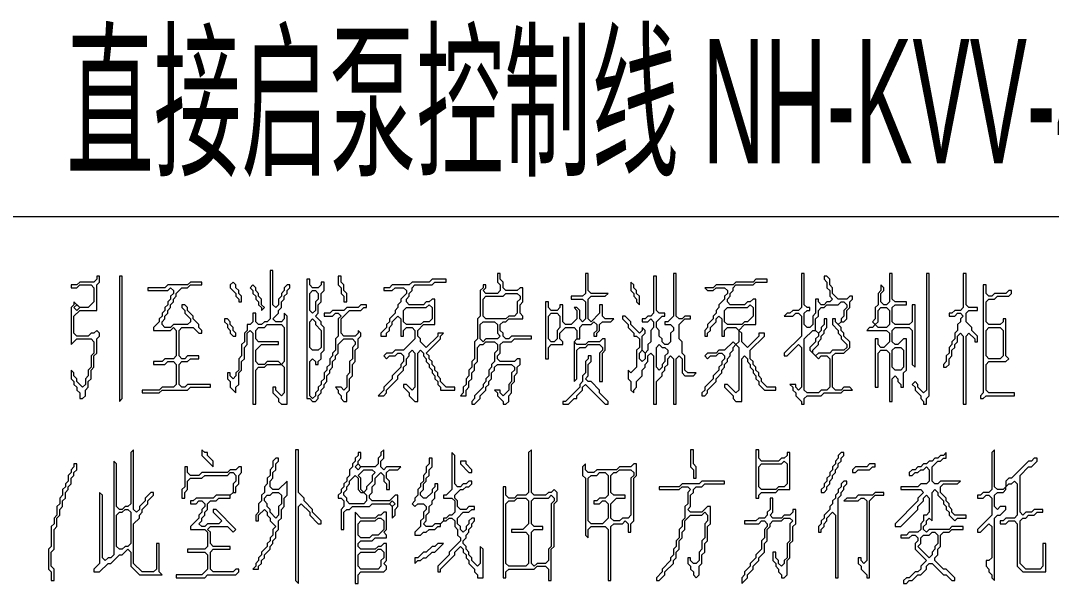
# Model space of a CAD drawing. Header units: millimetres. Extents: x 24 to 865, y 18 to 612.
# Drawn here: x 350.86 to 382.63, y 297.15 to 314.49 of the extents above; entities that cross this region are included whole.
import ezdxf

# ---------------------------------------------------------------- set-up
doc = ezdxf.new("R2010")
doc.units = ezdxf.units.MM
for name, color, linetype, lineweight in [('OCR_TEXT', 6, 'CONTINUOUS', 0), ('TRACE_STRAIGHT', 5, 'CONTINUOUS', 0), ('TRACE_TEXT_SYMBOL', 6, 'CONTINUOUS', 0)]:
    doc.layers.add(name, color=color, linetype=linetype, lineweight=lineweight)
doc.styles.add('wqy-unicode', font='wqy-unicode')

msp = doc.modelspace()

# ---------------------------------------------------------------- linework, layer by layer
at = {"layer": 'TRACE_STRAIGHT', "color": 5}
msp.add_line((345.116, 308.451), (398.607, 308.451), dxfattribs=at)
at = {"layer": 'TRACE_TEXT_SYMBOL', "color": 6}
for points in [[(353.203, 306.612), (353.203, 306.524), (353.116, 306.436), (352.678, 306.436), (352.59, 306.349), (352.415, 306.349), (352.415, 306.261), (352.59, 306.261), (352.678, 306.349), (353.028, 306.349), (353.116, 306.261), (353.116, 305.823), (352.941, 305.648), (352.678, 305.648), (352.503, 305.823), (352.503, 305.736), (352.415, 305.648), (352.415, 304.51), (352.59, 304.685), (353.028, 304.685), (353.116, 304.597), (353.116, 304.247), (353.028, 304.159), (353.028, 303.809), (352.941, 303.722), (352.941, 303.546), (352.853, 303.459), (352.853, 303.284), (352.765, 303.196), (352.59, 303.371), (352.59, 303.459), (352.503, 303.546), (352.503, 303.634), (352.415, 303.722), (352.415, 303.459), (352.503, 303.371), (352.503, 303.284), (352.59, 303.196), (352.59, 303.109), (352.678, 303.021), (352.678, 302.846), (352.765, 302.846), (352.853, 302.933), (352.853, 303.109), (352.941, 303.196), (352.941, 303.371), (353.028, 303.459), (353.028, 303.722), (353.116, 303.809), (353.116, 304.159), (353.203, 304.247), (353.203, 304.685), (353.291, 304.773), (353.291, 304.86), (353.203, 304.948), (353.116, 304.86), (353.028, 304.86), (352.941, 304.773), (352.59, 304.773), (352.503, 304.86), (352.503, 305.386), (352.678, 305.561), (353.203, 305.561), (353.203, 306.349)], [(353.203, 306.349), (353.291, 306.436), (353.291, 306.612), (353.203, 306.612)], [(358.546, 306.787), (358.546, 305.298), (358.458, 305.21), (358.37, 305.21), (358.283, 305.123), (358.195, 305.123), (358.108, 305.21), (358.108, 305.473), (358.02, 305.473), (358.02, 305.21), (357.933, 305.123), (357.845, 305.123), (357.845, 304.948), (357.757, 304.86), (357.757, 304.597), (357.67, 304.51), (357.67, 304.159), (357.582, 304.072), (357.582, 303.722), (357.495, 303.634), (357.495, 303.546), (357.407, 303.459), (357.319, 303.546), (357.319, 303.634), (357.232, 303.634), (357.232, 303.459), (357.319, 303.371), (357.319, 303.196), (357.495, 303.021), (357.495, 303.196), (357.582, 303.284), (357.582, 303.634), (357.67, 303.722), (357.67, 303.984), (357.757, 304.072), (357.757, 304.422), (357.845, 304.51), (357.845, 304.86), (357.933, 304.948), (358.02, 304.86), (358.02, 302.671), (358.108, 302.671), (358.108, 303.722), (358.195, 303.809), (358.37, 303.809), (358.458, 303.897), (358.896, 303.897), (358.983, 303.809), (358.983, 303.021), (358.896, 302.933), (358.721, 303.109), (358.721, 303.196), (358.633, 303.196), (358.633, 303.021), (358.808, 302.846), (358.808, 302.758), (358.896, 302.671), (359.071, 302.671), (359.071, 305.386), (358.983, 305.473), (358.983, 305.298), (358.896, 305.21), (358.721, 305.21), (358.633, 305.298)], [(358.633, 305.298), (358.808, 305.473), (358.808, 305.561), (358.896, 305.648), (358.896, 305.823), (358.983, 305.911), (358.983, 305.999), (359.071, 306.086), (359.071, 306.174), (359.159, 306.261), (359.159, 306.349), (359.071, 306.349), (358.983, 306.261), (358.983, 306.174), (358.896, 306.086), (358.896, 305.999), (358.808, 305.911), (358.808, 305.736), (358.721, 305.648), (358.633, 305.736), (358.633, 306.787), (358.546, 306.787)], [(365.552, 306.699), (365.552, 306.436), (365.639, 306.349), (365.639, 306.174), (365.552, 306.086), (365.202, 306.086), (365.114, 306.174), (365.202, 306.261), (365.202, 306.349), (365.114, 306.349), (365.114, 306.261), (365.026, 306.174), (365.026, 305.386), (364.939, 305.298), (364.939, 304.685), (364.851, 304.597), (364.851, 304.072), (364.764, 303.984), (364.764, 303.809), (364.676, 303.722), (364.676, 303.546), (364.588, 303.459), (364.588, 303.284), (364.501, 303.196), (364.501, 303.021), (364.413, 302.933), (364.588, 302.933), (364.588, 303.109), (364.676, 303.196), (364.676, 303.371), (364.764, 303.459), (364.764, 303.634), (364.851, 303.722), (364.851, 303.897), (364.939, 303.984), (364.939, 304.422), (365.026, 304.51), (365.114, 304.51), (365.202, 304.597), (365.464, 304.597), (365.552, 304.51), (365.552, 304.335), (365.464, 304.247), (365.464, 303.984), (365.377, 303.897), (365.377, 303.809), (365.289, 303.722), (365.289, 303.546), (365.202, 303.459), (365.202, 303.371), (365.114, 303.284), (365.114, 303.196), (364.851, 302.933), (364.851, 302.846), (364.764, 302.758), (364.764, 302.671), (364.851, 302.671), (365.026, 302.846), (365.026, 302.933), (365.202, 303.109), (365.202, 303.196), (365.289, 303.284), (365.289, 303.371), (365.377, 303.459)], [(365.727, 306.436), (365.639, 306.524), (365.639, 306.699), (365.552, 306.699)], [(368.267, 306.699), (368.267, 306.086), (368.179, 305.999), (367.829, 305.999), (367.829, 305.911), (368.179, 305.911), (368.267, 305.823), (368.267, 305.298), (368.179, 305.21), (368.092, 305.298), (368.092, 305.561), (368.004, 305.648), (367.916, 305.648), (368.004, 305.561), (368.004, 305.298), (367.829, 305.123), (367.654, 305.123), (367.566, 305.21), (367.566, 305.736), (367.479, 305.736), (367.479, 305.648), (367.391, 305.561), (367.216, 305.561), (367.128, 305.648), (367.128, 305.823), (367.041, 305.823), (367.041, 304.072), (367.128, 304.072), (367.128, 304.422), (367.216, 304.51), (367.566, 304.51), (367.566, 304.597), (367.479, 304.685), (367.479, 304.86), (367.654, 305.035), (367.916, 305.035), (368.004, 304.948), (368.004, 304.685), (367.916, 304.597), (367.916, 303.371), (368.004, 303.459), (368.004, 304.335), (368.092, 304.422), (368.267, 304.422), (368.354, 304.51), (368.705, 304.51), (368.792, 304.422), (368.792, 304.335), (368.705, 304.247), (368.705, 303.371), (368.792, 303.371), (368.792, 304.247), (368.88, 304.335), (368.88, 304.685), (368.792, 304.685), (368.705, 304.597), (368.354, 304.597), (368.267, 304.51), (368.004, 304.51), (367.916, 304.597), (368.004, 304.685), (368.092, 304.685), (368.092, 305.035), (368.179, 305.123)], [(368.179, 305.123), (368.442, 305.123), (368.53, 305.21), (368.617, 305.123), (368.617, 304.948), (368.53, 304.86), (368.53, 304.773), (368.617, 304.773), (368.617, 304.86), (368.705, 304.948), (368.705, 305.123), (368.792, 305.21), (369.055, 305.21), (369.143, 305.298), (368.88, 305.298), (368.792, 305.386), (368.792, 305.736), (368.705, 305.736), (368.705, 305.473), (368.442, 305.21), (368.354, 305.298), (368.354, 305.911), (368.442, 305.999), (368.88, 305.999), (368.967, 306.086), (368.442, 306.086), (368.354, 306.174), (368.354, 306.699), (368.267, 306.699)], [(370.982, 306.699), (370.982, 305.386), (370.807, 305.21), (370.719, 305.21), (370.719, 305.123), (370.894, 305.123), (370.982, 305.035), (370.982, 304.948), (370.894, 304.86), (370.894, 304.597), (370.807, 304.51), (370.719, 304.51), (370.631, 304.597), (370.631, 304.685), (370.544, 304.773), (370.544, 304.948), (370.456, 305.035), (370.456, 305.21), (370.631, 305.386), (370.719, 305.386), (370.719, 305.473), (370.544, 305.473), (370.456, 305.561), (370.456, 306.612), (370.369, 306.612), (370.369, 305.473), (370.281, 305.386), (370.194, 305.386), (370.106, 305.298), (370.018, 305.298), (370.018, 305.21), (370.194, 305.21), (370.281, 305.298), (370.369, 305.21), (370.369, 305.035), (370.281, 304.948), (370.281, 304.597), (370.194, 304.51), (370.194, 304.335), (370.106, 304.247), (370.018, 304.335), (370.018, 304.773), (370.106, 304.86), (370.106, 304.948), (370.018, 305.035), (370.018, 304.948), (369.931, 304.86), (369.668, 305.123), (369.668, 305.21), (369.493, 305.386), (369.405, 305.386), (369.405, 305.298), (369.58, 305.123), (369.58, 305.035), (369.756, 304.86), (369.756, 304.773), (369.843, 304.773), (369.931, 304.685), (369.931, 304.422), (369.843, 304.335), (369.843, 303.809), (369.668, 303.634), (369.58, 303.722), (369.58, 303.459)], [(369.58, 303.459), (369.668, 303.371), (369.668, 303.109), (369.756, 303.021), (369.756, 303.109), (369.843, 303.196), (369.843, 303.371), (370.018, 303.546), (370.018, 303.722), (370.106, 303.809), (370.106, 303.897), (370.194, 303.984), (370.194, 304.159), (370.281, 304.247), (370.369, 304.159), (370.369, 302.671), (370.456, 302.671), (370.456, 303.371), (370.631, 303.546), (370.631, 303.634), (370.719, 303.722), (370.719, 303.809), (370.807, 303.897), (370.807, 304.072), (370.894, 304.159), (370.982, 304.072), (370.982, 302.671), (371.069, 302.671), (371.069, 304.072), (371.157, 304.159), (371.244, 304.072), (371.244, 303.634), (371.332, 303.546), (371.595, 303.546), (371.682, 303.634), (371.42, 303.634), (371.332, 303.722), (371.332, 304.159), (371.244, 304.247), (371.244, 304.597), (371.157, 304.685), (371.157, 305.123), (371.332, 305.298), (371.507, 305.298), (371.507, 305.386), (371.332, 305.386), (371.244, 305.298), (371.157, 305.298), (371.069, 305.386), (371.069, 306.699), (370.982, 306.699)], [(374.923, 306.699), (374.923, 305.648), (374.835, 305.561), (374.66, 305.561), (374.572, 305.473), (374.485, 305.473), (374.397, 305.386), (374.66, 305.386), (374.748, 305.473), (374.835, 305.473), (374.923, 305.386), (374.923, 304.773), (374.397, 304.247), (374.397, 304.159), (374.485, 304.159), (374.835, 304.51), (374.923, 304.422), (374.923, 303.196), (374.835, 303.109), (374.748, 303.196), (374.748, 303.284), (374.572, 303.284), (374.66, 303.196), (374.66, 303.109), (374.748, 303.021), (374.748, 302.933), (374.923, 302.758), (374.923, 302.671), (375.01, 302.671), (375.01, 302.846), (375.098, 302.933), (375.536, 302.933), (375.623, 303.021), (376.149, 303.021), (376.236, 303.109), (376.499, 303.109), (376.412, 303.196), (376.236, 303.196), (376.149, 303.109), (375.974, 303.109), (375.886, 303.196), (375.886, 304.159), (375.974, 304.247), (376.236, 304.247), (376.412, 304.422), (376.412, 304.597), (376.236, 304.773), (376.236, 304.86), (376.149, 304.948), (376.149, 305.035), (376.061, 305.123), (376.149, 305.21), (376.236, 305.21), (376.324, 305.298), (376.324, 305.561), (376.412, 305.648), (376.412, 305.823), (376.499, 305.911), (376.499, 305.999), (376.412, 305.999), (376.324, 305.911), (376.061, 305.911), (375.886, 306.086), (375.886, 306.261)], [(375.886, 306.261), (375.799, 306.349), (375.799, 306.524), (375.711, 306.612), (375.623, 306.612), (375.623, 306.524), (375.711, 306.436), (375.711, 306.261), (375.799, 306.174), (375.799, 305.999), (375.886, 305.911), (375.799, 305.823), (375.711, 305.823), (375.623, 305.736), (375.536, 305.736), (375.448, 305.823), (375.448, 305.911), (375.361, 305.911), (375.361, 305.473), (375.273, 305.386), (375.273, 305.123), (375.185, 305.035), (375.098, 305.035), (375.01, 305.123), (375.01, 305.473), (375.098, 305.561), (375.185, 305.561), (375.185, 305.648), (375.098, 305.648), (375.01, 305.736), (375.01, 306.699), (374.923, 306.699)], [(377.638, 306.699), (377.638, 305.823), (377.55, 305.736), (377.463, 305.736), (377.375, 305.823), (377.375, 306.086), (377.463, 306.174), (377.463, 306.261), (377.375, 306.349), (377.375, 306.174), (377.287, 306.086), (377.287, 305.736), (377.2, 305.648), (377.2, 305.298), (377.112, 305.21), (377.2, 305.123), (377.112, 305.035), (377.025, 305.035), (376.937, 304.948), (377.55, 304.948), (377.638, 304.86), (377.638, 304.597), (377.463, 304.422), (377.375, 304.422), (377.287, 304.51), (377.287, 304.685), (377.2, 304.685), (377.2, 303.196), (377.287, 303.196), (377.287, 304.247), (377.375, 304.335), (377.55, 304.335), (377.638, 304.247), (377.638, 302.758), (377.725, 302.758), (377.725, 303.459), (377.813, 303.546), (377.9, 303.459), (377.9, 303.371), (377.988, 303.284), (377.988, 303.196), (378.076, 303.196), (378.076, 303.634), (378.163, 303.722), (378.163, 304.685), (378.076, 304.685), (377.9, 304.51), (377.813, 304.51), (377.725, 304.597), (377.725, 304.948), (377.813, 305.035), (378.251, 305.035), (378.338, 304.948), (378.338, 303.897), (378.426, 303.809), (378.426, 305.736), (378.338, 305.736), (378.338, 305.21), (378.251, 305.123), (377.813, 305.123), (377.725, 305.21), (377.725, 305.648), (377.813, 305.736), (378.163, 305.736)], [(378.163, 305.736), (378.163, 305.823), (377.813, 305.823), (377.725, 305.911), (377.725, 306.699), (377.638, 306.699)], [(356.093, 306.436), (356.006, 306.349), (355.393, 306.349), (355.305, 306.261), (354.78, 306.261), (354.78, 306.174), (355.393, 306.174), (355.48, 306.261), (355.568, 306.174), (355.568, 306.086), (355.48, 305.999), (355.48, 305.911), (355.393, 305.823), (355.393, 305.736), (355.305, 305.648), (355.305, 305.561), (355.218, 305.473), (355.218, 305.386), (355.13, 305.298), (355.13, 305.21), (354.955, 305.035), (354.955, 304.948), (355.48, 304.948), (355.568, 305.035), (355.656, 304.948), (355.656, 304.159), (355.568, 304.072), (355.305, 304.072), (355.218, 303.984), (354.955, 303.984), (354.955, 303.897), (355.305, 303.897), (355.393, 303.984), (355.568, 303.984), (355.656, 303.897), (355.656, 303.284), (355.568, 303.196), (355.218, 303.196), (355.13, 303.109), (354.605, 303.109), (354.605, 303.021), (355.13, 303.021), (355.218, 303.109), (356.006, 303.109), (356.093, 303.196), (356.706, 303.196), (356.706, 303.284), (356.006, 303.284), (355.918, 303.196), (355.831, 303.196), (355.743, 303.284), (355.743, 303.897), (355.831, 303.984), (356.006, 303.984), (356.093, 304.072), (356.356, 304.072), (356.356, 304.159), (356.006, 304.159), (355.918, 304.072), (355.831, 304.072), (355.743, 304.159), (355.743, 304.948), (355.831, 305.035), (356.181, 305.035)], [(356.181, 305.035), (356.356, 304.86), (356.444, 304.86), (356.444, 304.948), (356.356, 305.035), (356.356, 305.123), (356.181, 305.298), (356.181, 305.386), (356.006, 305.561), (356.006, 305.648), (355.918, 305.736), (355.831, 305.736), (355.831, 305.648), (355.918, 305.561), (355.918, 305.473), (356.093, 305.298), (356.093, 305.21), (356.006, 305.123), (355.568, 305.123), (355.48, 305.035), (355.305, 305.035), (355.218, 305.123), (355.218, 305.21), (355.305, 305.298), (355.305, 305.386), (355.393, 305.473), (355.393, 305.561), (355.48, 305.648), (355.48, 305.736), (355.568, 305.823), (355.568, 305.911), (355.656, 305.999), (355.656, 306.086), (355.831, 306.261), (356.006, 306.261), (356.093, 306.349), (356.444, 306.349), (356.444, 306.436), (356.093, 306.436)], [(359.684, 306.524), (359.684, 302.846), (359.772, 302.846), (359.859, 302.758), (359.947, 302.758), (360.034, 302.846), (360.034, 302.933), (360.122, 303.021), (360.122, 303.109), (360.21, 303.196), (360.21, 303.284), (360.297, 303.371), (360.297, 303.546), (360.385, 303.634), (360.385, 303.722), (360.472, 303.809), (360.472, 303.984), (360.56, 304.072), (360.56, 304.159), (360.647, 304.247), (360.647, 304.51), (360.823, 304.685), (361.085, 304.685), (361.173, 304.597), (361.173, 304.51), (361.085, 304.422), (361.085, 304.072), (360.998, 303.984), (360.998, 303.634), (360.91, 303.546), (360.91, 303.196), (360.823, 303.109), (360.735, 303.196), (360.56, 303.196), (360.647, 303.109), (360.647, 303.021), (360.735, 302.933), (360.735, 302.846), (360.823, 302.758), (360.91, 302.758), (360.91, 303.021), (360.998, 303.109), (360.998, 303.459), (361.085, 303.546), (361.085, 303.897), (361.173, 303.984), (361.173, 304.335), (361.261, 304.422), (361.261, 304.685), (361.348, 304.773), (361.348, 304.86), (361.261, 304.948), (361.261, 304.86), (361.173, 304.773), (360.823, 304.773), (360.735, 304.86), (360.735, 305.298), (360.998, 305.561), (361.348, 305.561), (361.436, 305.648), (361.523, 305.648), (361.523, 305.736), (361.348, 305.736), (361.261, 305.648)], [(361.261, 305.648), (360.91, 305.648), (360.823, 305.561), (360.472, 305.561), (360.385, 305.473), (360.21, 305.473), (360.21, 305.386), (360.472, 305.386), (360.56, 305.473), (360.647, 305.473), (360.735, 305.386), (360.647, 305.298), (360.647, 304.773), (360.56, 304.685), (360.56, 304.335), (360.472, 304.247), (360.472, 304.159), (360.385, 304.072), (360.385, 303.897), (360.297, 303.809), (360.297, 303.722), (360.21, 303.634), (360.21, 303.459), (360.122, 303.371), (360.122, 303.284), (360.034, 303.196), (360.034, 303.109), (359.947, 303.021), (359.947, 302.933), (359.859, 302.846), (359.772, 302.933), (359.772, 303.984), (359.859, 304.072), (359.947, 303.984), (359.947, 303.897), (360.034, 303.897), (360.034, 303.984), (360.122, 304.072), (360.122, 304.247), (360.21, 304.335), (360.21, 305.035), (360.122, 305.123), (360.122, 305.21), (359.947, 305.386), (360.034, 305.473), (360.034, 305.736), (360.122, 305.823), (360.122, 306.086), (360.21, 306.174), (360.21, 306.436), (360.122, 306.436), (360.122, 306.349), (360.034, 306.261), (359.859, 306.261), (359.772, 306.349), (359.772, 306.524), (359.684, 306.524)], [(363.538, 306.524), (363.45, 306.436), (362.925, 306.436), (362.837, 306.349), (362.311, 306.349), (362.224, 306.261), (362.049, 306.261), (362.049, 306.174), (362.311, 306.174), (362.399, 306.261), (362.662, 306.261), (362.749, 306.174), (362.749, 306.086), (362.574, 305.911), (362.574, 305.823), (362.487, 305.736), (362.487, 305.648), (362.399, 305.561), (362.399, 305.473), (362.224, 305.298), (362.224, 305.21), (362.136, 305.123), (362.136, 305.035), (361.961, 304.86), (361.961, 304.773), (362.136, 304.773), (362.136, 304.86), (362.224, 304.948), (362.224, 305.035), (362.311, 305.123), (362.311, 305.21), (362.487, 305.386), (362.574, 305.298), (362.574, 304.773), (362.662, 304.773), (362.662, 304.948), (362.749, 305.035), (362.925, 305.035), (363.012, 304.948), (363.012, 304.685), (362.662, 304.335), (362.399, 304.335), (362.311, 304.247), (362.136, 304.247), (362.049, 304.159), (362.136, 304.072), (362.224, 304.159), (362.399, 304.159), (362.487, 304.247), (362.574, 304.247), (362.662, 304.159), (362.662, 303.984), (362.574, 303.897), (362.574, 303.809), (362.311, 303.546), (362.311, 303.459), (362.049, 303.196), (362.049, 303.109), (361.874, 302.933), (362.049, 302.933), (362.136, 303.021), (362.136, 303.109), (362.487, 303.459), (362.487, 303.546)], [(363.362, 305.823), (363.275, 305.736), (362.837, 305.736), (362.749, 305.823), (362.749, 305.911), (362.837, 305.999), (362.837, 306.086), (362.925, 306.174), (362.925, 306.261), (363.012, 306.349), (363.538, 306.349), (363.625, 306.436), (363.975, 306.436), (363.975, 306.524), (363.538, 306.524)], [(365.377, 303.459), (365.377, 303.634), (365.464, 303.722), (365.464, 303.809), (365.552, 303.897), (365.99, 303.897), (366.077, 303.809), (366.077, 303.722), (365.99, 303.634), (365.99, 303.371), (365.902, 303.284), (365.902, 303.109), (365.727, 302.933), (365.639, 303.021), (365.639, 303.109), (365.464, 303.109), (365.552, 303.021), (365.552, 302.933), (365.727, 302.758), (365.727, 302.671), (365.815, 302.671), (365.902, 302.758), (365.902, 302.933), (365.99, 303.021), (365.99, 303.284), (366.077, 303.371), (366.077, 303.546), (366.165, 303.634), (366.165, 303.809), (366.252, 303.897), (366.252, 304.072), (366.165, 304.072), (366.077, 303.984), (365.639, 303.984), (365.552, 304.072), (365.552, 304.159), (365.639, 304.247), (365.639, 304.51), (365.727, 304.597), (365.99, 304.597), (366.077, 304.685), (366.603, 304.685), (366.603, 304.773), (365.99, 304.773), (365.902, 304.685), (365.815, 304.685), (365.727, 304.773), (365.727, 304.86), (365.639, 304.948), (365.639, 305.123), (365.727, 305.21), (365.815, 305.21), (365.902, 305.298), (366.34, 305.298), (366.34, 305.386), (366.252, 305.473), (366.252, 305.736), (366.34, 305.823), (366.34, 306.261), (366.252, 306.261), (366.165, 306.174), (365.815, 306.174), (365.727, 306.261), (365.727, 306.436)], [(373.521, 306.524), (373.434, 306.436), (372.908, 306.436), (372.821, 306.349), (372.295, 306.349), (372.208, 306.261), (371.945, 306.261), (372.033, 306.174), (372.208, 306.174), (372.295, 306.261), (372.558, 306.261), (372.646, 306.174), (372.646, 306.086), (372.558, 305.999), (372.558, 305.911), (372.383, 305.736), (372.383, 305.648), (372.295, 305.561), (372.295, 305.473), (372.208, 305.386), (372.208, 305.298), (372.033, 305.123), (372.033, 305.035), (371.945, 304.948), (371.945, 304.773), (372.033, 304.773), (372.033, 304.86), (372.12, 304.948), (372.12, 305.035), (372.295, 305.21), (372.295, 305.298), (372.383, 305.386), (372.471, 305.298), (372.471, 304.773), (372.558, 304.773), (372.558, 304.948), (372.646, 305.035), (372.908, 305.035), (372.996, 304.948), (372.996, 304.597), (372.908, 304.51), (372.821, 304.597), (372.558, 304.335), (372.383, 304.335), (372.295, 304.247), (372.033, 304.247), (371.945, 304.159), (372.033, 304.072), (372.12, 304.159), (372.295, 304.159), (372.383, 304.247), (372.471, 304.247), (372.558, 304.159), (372.558, 304.072), (372.471, 303.984), (372.471, 303.897), (372.383, 303.809), (372.383, 303.722), (372.208, 303.546), (372.208, 303.459), (371.945, 303.196), (371.945, 303.109), (371.857, 303.021), (371.857, 302.933)], [(373.521, 305.911), (373.434, 305.911), (373.346, 305.823), (373.259, 305.823), (373.171, 305.736), (372.733, 305.736), (372.646, 305.823), (372.646, 305.911), (372.733, 305.999), (372.733, 306.086), (372.821, 306.174), (372.821, 306.261), (372.908, 306.349), (373.434, 306.349), (373.521, 306.436), (373.872, 306.436), (373.872, 306.524), (373.521, 306.524)], [(362.487, 303.546), (362.662, 303.722), (362.662, 303.809), (362.749, 303.897), (362.749, 304.072), (362.837, 304.159), (362.837, 304.247), (362.925, 304.335), (363.012, 304.247), (363.012, 303.196), (362.925, 303.109), (362.749, 303.284), (362.662, 303.284), (362.662, 303.196), (362.837, 303.021), (362.837, 302.933), (363.012, 302.758), (363.1, 302.758), (363.1, 304.247), (363.187, 304.335), (363.275, 304.247), (363.275, 304.159), (363.362, 304.072), (363.362, 303.984), (363.45, 303.897), (363.45, 303.809), (363.538, 303.722), (363.538, 303.634), (363.625, 303.546), (363.625, 303.459), (363.713, 303.371), (363.713, 303.284), (363.8, 303.196), (363.8, 303.109), (364.238, 303.109), (364.238, 303.196), (363.975, 303.196), (363.8, 303.371), (363.8, 303.459), (363.713, 303.546), (363.713, 303.634), (363.625, 303.722), (363.625, 303.809), (363.538, 303.897), (363.538, 303.984), (363.45, 304.072), (363.45, 304.159), (363.362, 304.247), (363.8, 304.685), (363.8, 304.773), (363.888, 304.86), (363.713, 304.86), (363.713, 304.773), (363.362, 304.422), (363.187, 304.597), (363.187, 304.685), (363.1, 304.773), (363.1, 304.948), (363.275, 305.123), (363.625, 305.123), (363.625, 305.911), (363.538, 305.911), (363.45, 305.823), (363.362, 305.823)], [(371.857, 302.933), (371.945, 302.933), (372.033, 303.021), (372.033, 303.109), (372.295, 303.371), (372.295, 303.459), (372.471, 303.634), (372.471, 303.722), (372.558, 303.809), (372.558, 303.897), (372.646, 303.984), (372.646, 304.072), (372.733, 304.159), (372.733, 304.247), (372.821, 304.335), (372.821, 304.422), (372.908, 304.51), (372.996, 304.422), (372.996, 303.109), (372.908, 303.021), (372.646, 303.284), (372.558, 303.284), (372.558, 303.196), (372.821, 302.933), (372.821, 302.846), (372.908, 302.758), (373.084, 302.758), (373.084, 304.072), (373.171, 304.159), (373.259, 304.072), (373.259, 303.984), (373.346, 303.897), (373.346, 303.809), (373.434, 303.722), (373.434, 303.634), (373.521, 303.546), (373.521, 303.459), (373.609, 303.371), (373.609, 303.284), (373.784, 303.109), (374.135, 303.109), (374.135, 303.196), (373.872, 303.196), (373.697, 303.371), (373.697, 303.459), (373.609, 303.546), (373.609, 303.634), (373.521, 303.722), (373.521, 303.809), (373.434, 303.897), (373.434, 303.984), (373.346, 304.072), (373.346, 304.335), (373.784, 304.773), (373.784, 304.86), (373.609, 304.86), (373.609, 304.773), (373.259, 304.422), (373.084, 304.597), (373.084, 304.86), (372.996, 304.948), (373.171, 305.123), (373.521, 305.123), (373.521, 305.911)], [(362.049, 301.269), (361.961, 301.182), (361.961, 301.094), (361.874, 301.007), (361.874, 300.831), (361.786, 300.744), (361.348, 300.744), (361.261, 300.831), (361.261, 300.919), (361.348, 301.007), (361.348, 301.182), (361.261, 301.182), (361.261, 301.094), (361.173, 301.007), (361.173, 300.919), (361.085, 300.831), (361.085, 300.744), (360.998, 300.656), (360.998, 300.481), (360.91, 300.394), (360.91, 300.306), (360.823, 300.218), (360.823, 300.131), (360.735, 300.043), (360.735, 299.956), (360.647, 299.868), (360.647, 299.781), (360.735, 299.781), (360.823, 299.693), (360.823, 299.518), (360.735, 299.43), (360.735, 298.817), (360.823, 298.817), (360.823, 299.343), (360.91, 299.43), (360.998, 299.43), (361.085, 299.518), (361.611, 299.518), (361.698, 299.605), (362.224, 299.605), (362.311, 299.518), (362.311, 299.167), (362.399, 299.255), (362.399, 299.43), (362.487, 299.518), (362.487, 299.868), (362.399, 299.868), (362.224, 299.693), (361.698, 299.693), (361.611, 299.781), (361.611, 299.868), (361.698, 299.956), (361.698, 300.131), (361.786, 300.218), (361.786, 300.394), (361.961, 300.569), (362.049, 300.481), (362.049, 300.306), (362.136, 300.218), (362.136, 300.043), (362.224, 300.043), (362.224, 300.306), (362.136, 300.394), (362.136, 300.569)], [(362.136, 300.569), (362.224, 300.656), (362.487, 300.656), (362.574, 300.744), (362.136, 300.744), (362.049, 300.656), (361.961, 300.744), (361.961, 300.919), (362.049, 301.007), (362.049, 301.269)], [(380.878, 301.269), (380.79, 301.182), (380.79, 300.043), (380.703, 299.956), (380.528, 299.956), (380.44, 299.868), (380.353, 299.868), (380.353, 299.781), (380.528, 299.781), (380.615, 299.868), (380.703, 299.868), (380.79, 299.781), (380.79, 299.255), (380.353, 298.817), (380.353, 298.73), (380.44, 298.73), (380.703, 298.992), (380.79, 298.905), (380.79, 297.941), (380.703, 297.854), (380.615, 297.854), (380.615, 297.679), (380.703, 297.591), (380.703, 297.504), (380.79, 297.416), (380.79, 297.328), (380.878, 297.241), (380.878, 299.167), (380.966, 299.255), (381.053, 299.255), (381.228, 299.43), (381.228, 299.518), (381.053, 299.518), (380.966, 299.43), (380.878, 299.518), (380.878, 299.868), (380.966, 299.956), (381.141, 299.956), (381.228, 300.043), (381.228, 300.131), (381.316, 300.218), (381.404, 300.218), (381.491, 300.306), (381.579, 300.218), (381.579, 299.255), (381.491, 299.167), (381.228, 299.167), (381.141, 299.08), (381.053, 299.08), (381.053, 298.992), (381.228, 298.992), (381.316, 299.08), (381.491, 299.08), (381.579, 298.992), (381.579, 297.679), (381.754, 297.504), (382.454, 297.504), (382.454, 298.379), (382.367, 298.379), (382.367, 297.679), (382.279, 297.591), (381.841, 297.591), (381.666, 297.766), (381.666, 299.08)], [(381.666, 299.08), (381.754, 299.167), (381.841, 299.167), (381.929, 299.255), (382.104, 299.255), (382.192, 299.343), (382.367, 299.343), (382.367, 299.43), (382.104, 299.43), (382.017, 299.343), (381.841, 299.343), (381.754, 299.255), (381.666, 299.343), (381.666, 300.481), (381.929, 300.744), (382.017, 300.744), (382.192, 300.919), (382.192, 301.007), (382.104, 301.007), (382.017, 300.919), (381.929, 300.919), (381.404, 300.394), (381.316, 300.394), (381.228, 300.306), (381.228, 300.131), (381.141, 300.043), (380.966, 300.043), (380.878, 300.131), (380.878, 301.269)], [(358.721, 301.007), (358.633, 300.919), (358.633, 300.744), (358.546, 300.656), (358.546, 300.481), (358.458, 300.394), (358.458, 300.218), (358.37, 300.131), (358.37, 299.956), (358.283, 299.868), (358.283, 299.693), (358.195, 299.605), (358.195, 299.343), (358.108, 299.255), (358.108, 299.08), (358.195, 299.08), (358.195, 299.255), (358.37, 299.43), (358.458, 299.343), (358.458, 299.255), (358.546, 299.167), (358.546, 299.08), (358.721, 298.905), (358.633, 298.817), (358.633, 298.642), (358.546, 298.554), (358.546, 298.467), (358.458, 298.379), (358.458, 298.292), (358.283, 298.117), (358.283, 298.029), (358.195, 297.941), (358.195, 297.854), (358.108, 297.766), (358.108, 297.679), (358.02, 297.591), (358.195, 297.591), (358.195, 297.679), (358.283, 297.766), (358.283, 297.854), (358.37, 297.941), (358.37, 298.029), (358.546, 298.204), (358.546, 298.292), (358.633, 298.379), (358.633, 298.467), (358.721, 298.554), (358.721, 298.73), (358.808, 298.817), (358.808, 299.08), (358.896, 299.167), (358.896, 299.43), (358.983, 299.518), (358.983, 299.781), (359.071, 299.868), (359.071, 300.306), (358.808, 300.043), (358.633, 300.043), (358.546, 300.131), (358.546, 300.306), (358.633, 300.394), (358.633, 300.569), (358.721, 300.656), (358.721, 300.831)], [(358.721, 300.831), (358.808, 300.919), (358.808, 301.007), (358.721, 301.007)], [(364.151, 301.182), (364.151, 300.043), (363.975, 299.868), (363.888, 299.868), (363.888, 299.781), (364.151, 299.781), (364.238, 299.693), (364.238, 299.343), (364.151, 299.255), (364.063, 299.255), (363.975, 299.167), (363.888, 299.167), (363.888, 299.08), (363.8, 298.992), (363.625, 298.992), (363.538, 298.905), (363.362, 298.905), (363.275, 298.992), (363.362, 299.08), (363.362, 299.255), (363.45, 299.343), (363.45, 299.518), (363.538, 299.605), (363.538, 299.693), (363.625, 299.781), (363.625, 299.956), (363.713, 300.043), (363.713, 300.218), (363.625, 300.218), (363.625, 300.131), (363.538, 300.043), (363.538, 299.956), (363.362, 299.781), (363.275, 299.781), (363.187, 299.868), (363.187, 299.956), (363.275, 300.043), (363.275, 300.218), (363.362, 300.306), (363.362, 300.394), (363.45, 300.481), (363.45, 300.656), (363.538, 300.744), (363.538, 301.007), (363.45, 301.007), (363.45, 300.831), (363.362, 300.744), (363.362, 300.569), (363.275, 300.481), (363.275, 300.306), (363.187, 300.218), (363.187, 300.131), (363.1, 300.043), (363.1, 299.868), (363.012, 299.781), (363.012, 299.693), (362.925, 299.605), (363.012, 299.518), (363.1, 299.605), (363.275, 299.605), (363.362, 299.518), (363.362, 299.43), (363.275, 299.343), (363.275, 299.167)], [(364.764, 299.167), (364.676, 299.08), (364.676, 298.992), (364.588, 298.905), (364.588, 298.817), (364.501, 298.73), (364.413, 298.817), (364.413, 298.905), (364.326, 298.992), (364.326, 299.167), (364.501, 299.343), (364.676, 299.343), (364.764, 299.43), (364.851, 299.43), (364.851, 299.518), (364.676, 299.518), (364.588, 299.43), (364.413, 299.43), (364.326, 299.518), (364.326, 299.693), (364.238, 299.781), (364.238, 299.868), (364.413, 300.043), (364.501, 300.043), (364.588, 300.131), (364.676, 300.131), (364.764, 300.218), (364.764, 300.306), (364.676, 300.306), (364.588, 300.218), (364.501, 300.218), (364.413, 300.131), (364.326, 300.131), (364.238, 300.218), (364.238, 301.094), (364.151, 301.182)], [(379.389, 301.182), (379.302, 301.094), (379.214, 301.094), (379.126, 301.007), (379.039, 301.007), (378.951, 300.919), (378.864, 300.919), (378.776, 300.831), (378.689, 300.831), (378.601, 300.744), (378.513, 300.744), (378.426, 300.656), (378.338, 300.656), (378.251, 300.569), (378.251, 300.481), (378.338, 300.481), (378.426, 300.569), (378.513, 300.569), (378.601, 300.656), (378.689, 300.656), (378.776, 300.744), (378.864, 300.656), (378.864, 300.306), (378.776, 300.218), (378.601, 300.218), (378.513, 300.131), (377.988, 300.131), (377.988, 300.043), (378.601, 300.043), (378.689, 299.956), (378.513, 299.781), (378.513, 299.693), (377.813, 298.992), (377.813, 298.905), (377.988, 298.905), (378.513, 299.43), (378.513, 299.518), (378.689, 299.693), (378.689, 299.781), (378.776, 299.868), (378.864, 299.781), (378.864, 299.343), (378.776, 299.255), (378.689, 299.255), (378.689, 299.08), (378.601, 298.992), (378.601, 298.817), (378.513, 298.73), (378.251, 298.73), (378.163, 298.642), (377.988, 298.642), (377.988, 298.554), (378.251, 298.554), (378.338, 298.642), (378.426, 298.642), (378.513, 298.554), (378.513, 298.467), (378.426, 298.379), (378.426, 298.204), (378.776, 297.854), (378.601, 297.679), (378.601, 297.591), (378.513, 297.504), (378.426, 297.504)], [(379.214, 299.956), (379.214, 300.131), (379.302, 300.218), (379.74, 300.218), (379.827, 300.306), (379.214, 300.306), (379.126, 300.218), (379.039, 300.218), (378.951, 300.306), (378.951, 300.744), (379.126, 300.919), (379.214, 300.919), (379.302, 301.007), (379.389, 301.007), (379.389, 301.182)], [(355.918, 300.744), (355.918, 300.131), (355.831, 300.043), (355.831, 299.781), (355.918, 299.781), (355.918, 299.956), (356.006, 300.043), (356.006, 300.306), (356.093, 300.394), (356.444, 300.394), (356.531, 300.481), (357.232, 300.481), (357.319, 300.569), (357.407, 300.569), (357.495, 300.481), (357.495, 300.306), (357.407, 300.218), (357.407, 299.956), (357.319, 299.868), (356.882, 299.868), (356.794, 299.781), (356.269, 299.781), (356.181, 299.693), (356.093, 299.693), (356.093, 299.605), (356.269, 299.605), (356.356, 299.693), (356.444, 299.693), (356.531, 299.605), (356.531, 299.518), (356.444, 299.43), (356.444, 299.343), (356.356, 299.255), (356.356, 299.167), (356.093, 298.905), (356.093, 298.817), (356.531, 298.817), (356.619, 298.73), (356.619, 298.292), (356.531, 298.204), (356.006, 298.204), (356.006, 298.117), (356.531, 298.117), (356.619, 298.029), (356.619, 297.591), (356.444, 297.416), (355.656, 297.416), (355.656, 297.328), (356.531, 297.328), (356.619, 297.416), (357.495, 297.416), (357.582, 297.504), (357.582, 297.591), (357.495, 297.591), (357.407, 297.504), (356.794, 297.504), (356.706, 297.591), (356.706, 298.117), (356.794, 298.204), (357.319, 298.204), (357.319, 298.292), (356.794, 298.292), (356.706, 298.379), (356.706, 298.73)], [(356.706, 298.73), (356.619, 298.817), (356.706, 298.905), (357.232, 298.905), (357.407, 298.73), (357.495, 298.817), (356.882, 299.43), (356.794, 299.43), (356.794, 299.343), (357.057, 299.08), (356.969, 298.992), (356.619, 298.992), (356.531, 298.905), (356.444, 298.905), (356.356, 298.992), (356.444, 299.08), (356.444, 299.167), (356.531, 299.255), (356.531, 299.343), (356.619, 299.43), (356.619, 299.605), (356.706, 299.693), (356.882, 299.693), (356.969, 299.781), (357.319, 299.781), (357.319, 299.868), (357.407, 299.956), (357.495, 299.956), (357.495, 300.131), (357.582, 300.218), (357.582, 300.481), (357.67, 300.569), (357.67, 300.744), (357.582, 300.744), (357.495, 300.656), (357.319, 300.656), (357.232, 300.569), (356.444, 300.569), (356.356, 300.481), (356.093, 300.481), (356.006, 300.569), (356.006, 300.744), (355.918, 300.744)], [(371.857, 300.306), (371.77, 300.218), (371.244, 300.218), (371.157, 300.131), (370.544, 300.131), (370.544, 300.043), (371.157, 300.043), (371.244, 300.131), (371.42, 300.131), (371.507, 300.043), (371.42, 299.956), (371.42, 299.605), (371.332, 299.518), (371.332, 299.167), (371.244, 299.08), (371.244, 298.905), (371.157, 298.817), (371.157, 298.554), (371.069, 298.467), (371.069, 298.292), (370.982, 298.204), (370.982, 298.029), (370.894, 297.941), (370.894, 297.854), (370.631, 297.591), (370.631, 297.504), (370.456, 297.328), (370.456, 297.241), (370.544, 297.241), (370.719, 297.416), (370.719, 297.504), (370.982, 297.766), (370.982, 297.854), (371.069, 297.941), (371.069, 298.117), (371.157, 298.204), (371.157, 298.467), (371.244, 298.554), (371.244, 298.73), (371.332, 298.817), (371.332, 299.08), (371.507, 299.255), (371.857, 299.255), (371.945, 299.343), (372.033, 299.255), (372.033, 299.08), (371.945, 298.992), (371.945, 298.554), (371.857, 298.467), (371.857, 298.204), (371.77, 298.117), (371.77, 297.854), (371.682, 297.766), (371.595, 297.766), (371.507, 297.854), (371.507, 297.941), (371.42, 297.941), (371.42, 297.766), (371.507, 297.679), (371.507, 297.591), (371.595, 297.504), (371.595, 297.416), (371.682, 297.328), (371.77, 297.416)], [(371.77, 297.416), (371.77, 297.679), (371.857, 297.766), (371.857, 298.029), (371.945, 298.117), (371.945, 298.379), (372.033, 298.467), (372.033, 298.905), (372.12, 298.992), (372.12, 299.518), (372.033, 299.518), (371.857, 299.343), (371.507, 299.343), (371.42, 299.43), (371.507, 299.518), (371.507, 299.868), (371.595, 299.956), (371.595, 300.043), (371.682, 300.131), (371.857, 300.131), (371.945, 300.218), (372.558, 300.218), (372.558, 300.306), (371.857, 300.306)], [(378.426, 297.504), (378.251, 297.328), (378.163, 297.328), (378.076, 297.241), (378.076, 297.153), (378.163, 297.153), (378.251, 297.241), (378.338, 297.241), (378.513, 297.416), (378.601, 297.416), (378.776, 297.591), (378.776, 297.679), (378.864, 297.766), (378.951, 297.766), (379.302, 297.416), (379.389, 297.416), (379.564, 297.241), (379.652, 297.241), (379.652, 297.328), (379.389, 297.591), (379.302, 297.591), (379.039, 297.854), (379.039, 297.941), (379.126, 298.029), (379.126, 298.204), (379.214, 298.292), (379.214, 298.642), (379.302, 298.73), (379.477, 298.73), (379.564, 298.817), (379.915, 298.817), (379.915, 298.905), (379.564, 298.905), (379.477, 298.817), (378.864, 298.817), (378.776, 298.73), (378.689, 298.817), (378.689, 298.905), (378.776, 298.992), (378.776, 299.08), (378.864, 299.167), (378.951, 299.08), (378.951, 299.956), (379.039, 300.043), (379.126, 299.956), (379.126, 299.868), (379.302, 299.693), (379.302, 299.605), (379.389, 299.518), (379.389, 299.43), (379.477, 299.343), (379.477, 299.255), (379.652, 299.08), (379.74, 299.167), (380.002, 299.167), (380.002, 299.255), (379.652, 299.255), (379.564, 299.343), (379.564, 299.43), (379.477, 299.518), (379.477, 299.605), (379.389, 299.693), (379.389, 299.781), (379.214, 299.956)], [(373.959, 299.781), (373.959, 299.43), (373.872, 299.343), (373.872, 299.255), (373.784, 299.167), (373.609, 299.167), (373.521, 299.08), (373.171, 299.08), (373.171, 298.992), (373.609, 298.992), (373.697, 299.08), (373.784, 299.08), (373.872, 298.992), (373.872, 298.905), (373.784, 298.817), (373.784, 298.554), (373.697, 298.467), (373.697, 298.204), (373.521, 298.029), (373.521, 297.941), (373.346, 297.766), (373.346, 297.679), (373.171, 297.504), (373.171, 297.416), (373.084, 297.328), (373.084, 297.153), (373.259, 297.328), (373.259, 297.416), (373.434, 297.591), (373.434, 297.679), (373.609, 297.854), (373.609, 297.941), (373.784, 298.117), (373.784, 298.379), (373.872, 298.467), (373.872, 298.817), (373.959, 298.905), (373.959, 298.992), (374.047, 299.08), (374.31, 299.08), (374.397, 299.167), (374.572, 299.167), (374.66, 299.08), (374.572, 298.992), (374.572, 298.467), (374.485, 298.379), (374.485, 297.941), (374.397, 297.854), (374.397, 297.766), (374.31, 297.679), (374.222, 297.766), (374.222, 297.854), (374.135, 297.941), (374.135, 298.117), (374.047, 298.117), (374.047, 297.854), (374.135, 297.766), (374.135, 297.679), (374.222, 297.591), (374.222, 297.504), (374.31, 297.416), (374.31, 297.328), (374.397, 297.328), (374.485, 297.416)], [(374.485, 297.416), (374.485, 297.854), (374.572, 297.941), (374.572, 298.379), (374.66, 298.467), (374.66, 298.905), (374.748, 298.992), (374.748, 299.43), (374.66, 299.43), (374.66, 299.343), (374.572, 299.255), (374.397, 299.255), (374.31, 299.167), (374.047, 299.167), (373.959, 299.255), (374.047, 299.343), (374.047, 299.781), (373.959, 299.781)], [(363.275, 299.167), (363.187, 299.08), (363.187, 298.905), (363.012, 298.73), (363.012, 298.642), (363.187, 298.642), (363.275, 298.73), (363.362, 298.73), (363.45, 298.817), (363.625, 298.817), (363.713, 298.905), (363.8, 298.905), (363.8, 298.992), (363.888, 299.08), (363.975, 299.08), (364.063, 299.167), (364.151, 299.167), (364.238, 299.08), (364.238, 298.905), (364.326, 298.817), (364.326, 298.642), (364.413, 298.554), (364.413, 298.467), (364.063, 298.117), (364.063, 298.029), (363.713, 297.679), (363.713, 297.504), (363.8, 297.504), (363.8, 297.591), (364.238, 298.029), (364.238, 298.117), (364.413, 298.292), (364.501, 298.204), (364.501, 298.117), (364.588, 298.029), (364.588, 297.941), (364.676, 297.854), (364.676, 297.766), (364.851, 297.591), (364.851, 297.504), (364.939, 297.416), (364.939, 297.328), (365.114, 297.328), (365.114, 298.204), (365.026, 298.292), (365.026, 297.766), (364.939, 297.679), (364.764, 297.854), (364.764, 297.941), (364.676, 298.029), (364.676, 298.117), (364.588, 298.204), (364.588, 298.292), (364.501, 298.379), (364.501, 298.467), (364.588, 298.554), (364.588, 298.642), (364.676, 298.73), (364.676, 298.817), (364.764, 298.905), (364.764, 298.992), (364.851, 299.08), (364.851, 299.167), (364.764, 299.167)]]:
    msp.add_lwpolyline(points, dxfattribs=at)
for points in [[(353.904, 306.612), (353.904, 302.758), (353.992, 302.846), (353.992, 306.612)], [(360.647, 306.612), (360.647, 306.349), (360.735, 306.261), (360.735, 306.086), (360.823, 305.999), (360.823, 305.823), (360.91, 305.823), (360.91, 306.086), (360.823, 306.174), (360.823, 306.349), (360.735, 306.436), (360.735, 306.612)], [(378.776, 306.699), (378.776, 303.109), (378.689, 303.021), (378.513, 303.196), (378.513, 303.284), (378.426, 303.371), (378.338, 303.284), (378.426, 303.196), (378.426, 303.109), (378.601, 302.933), (378.601, 302.846), (378.689, 302.758), (378.689, 302.671), (378.776, 302.671), (378.776, 302.846), (378.864, 302.933), (378.864, 306.699)], [(379.915, 306.699), (379.915, 305.648), (379.827, 305.561), (379.652, 305.561), (379.564, 305.473), (379.477, 305.473), (379.477, 305.386), (379.652, 305.386), (379.74, 305.473), (379.827, 305.473), (379.915, 305.386), (379.827, 305.298), (379.827, 305.21), (379.74, 305.123), (379.74, 304.948), (379.652, 304.86), (379.652, 304.685), (379.564, 304.597), (379.564, 304.51), (379.477, 304.422), (379.477, 304.247), (379.389, 304.159), (379.389, 303.984), (379.302, 303.897), (379.302, 303.809), (379.389, 303.809), (379.477, 303.897), (379.477, 304.072), (379.564, 304.159), (379.564, 304.335), (379.652, 304.422), (379.652, 304.51), (379.74, 304.597), (379.74, 304.773), (379.827, 304.86), (379.915, 304.773), (379.915, 302.671), (380.002, 302.671), (380.002, 304.773), (380.09, 304.86), (380.265, 304.685), (380.265, 304.597), (380.353, 304.597), (380.353, 304.773), (380.177, 304.948), (380.177, 305.035), (380.002, 305.21), (380.002, 305.473), (380.09, 305.561), (380.353, 305.561), (380.353, 305.648), (380.09, 305.648), (380.002, 305.736), (380.002, 306.699)], [(357.407, 306.436), (357.319, 306.349), (357.319, 306.261), (357.495, 306.086), (357.495, 305.999), (357.582, 305.911), (357.582, 305.823), (357.67, 305.823), (357.67, 305.999), (357.582, 306.086), (357.582, 306.174), (357.495, 306.261), (357.495, 306.349)], [(358.02, 306.349), (357.933, 306.261), (358.02, 306.174), (358.02, 306.086), (358.108, 305.999), (358.108, 305.911), (358.195, 305.823), (358.195, 305.736), (358.283, 305.648), (358.283, 305.561), (358.37, 305.648), (358.283, 305.736), (358.283, 305.911), (358.195, 305.999), (358.195, 306.086), (358.108, 306.174), (358.108, 306.261)], [(369.668, 306.436), (369.668, 306.174), (369.756, 306.086), (369.756, 305.999), (369.843, 305.911), (369.843, 305.823), (369.931, 305.736), (369.931, 305.999), (369.843, 306.086), (369.843, 306.174), (369.756, 306.261), (369.756, 306.349)], [(380.528, 306.349), (380.528, 303.021), (380.44, 302.933), (380.44, 302.846), (380.528, 302.846), (380.615, 302.933), (381.491, 302.933), (381.491, 303.021), (380.703, 303.021), (380.615, 303.109), (380.615, 303.897), (380.703, 303.984), (381.228, 303.984), (381.316, 304.072), (381.228, 304.159), (381.228, 305.298), (381.141, 305.298), (381.141, 305.21), (381.053, 305.123), (380.703, 305.123), (380.615, 305.21), (380.615, 305.823), (380.703, 305.911), (380.878, 305.911), (380.966, 305.999), (381.316, 305.999), (381.404, 306.086), (381.404, 306.174), (381.316, 306.174), (381.228, 306.086), (380.878, 306.086), (380.79, 305.999), (380.703, 305.999), (380.615, 306.086), (380.615, 306.349)], [(359.772, 306.086), (359.859, 306.174), (359.947, 306.174), (360.034, 306.086), (360.034, 305.911), (359.947, 305.823), (359.947, 305.561), (359.859, 305.473), (359.772, 305.561)], [(365.727, 305.999), (365.815, 306.086), (366.165, 306.086), (366.252, 305.999), (366.252, 305.911), (366.165, 305.823), (366.165, 305.473), (366.077, 305.386), (365.902, 305.386), (365.815, 305.298), (365.202, 305.298), (365.114, 305.386), (365.114, 305.911), (365.202, 305.999)], [(352.503, 305.648), (352.59, 305.736), (352.678, 305.648), (352.59, 305.561)], [(363.362, 305.648), (363.45, 305.736), (363.538, 305.648), (363.538, 305.298), (363.45, 305.21), (363.275, 305.21), (363.187, 305.123), (362.749, 305.123), (362.662, 305.21), (362.662, 305.561), (362.749, 305.648)], [(373.259, 305.648), (373.346, 305.736), (373.434, 305.648), (373.434, 305.386), (373.259, 305.21), (373.171, 305.21), (373.084, 305.123), (372.646, 305.123), (372.558, 305.21), (372.558, 305.561), (372.646, 305.648)], [(376.061, 305.736), (376.149, 305.823), (376.236, 305.823), (376.324, 305.736), (376.324, 305.648), (376.236, 305.561), (376.236, 305.386), (376.149, 305.298), (376.149, 305.21), (376.061, 305.123), (375.974, 305.21), (375.974, 305.298), (375.886, 305.298), (375.886, 305.123), (376.061, 304.948), (376.061, 304.86), (376.149, 304.773), (376.149, 304.685), (376.324, 304.51), (376.324, 304.422), (376.236, 304.335), (375.886, 304.335), (375.799, 304.247), (375.448, 304.247), (375.361, 304.159), (375.273, 304.247), (375.273, 304.335), (375.448, 304.51), (375.448, 304.597), (375.536, 304.685), (375.536, 304.773), (375.623, 304.86), (375.623, 304.948), (375.711, 305.035), (375.711, 305.298), (375.623, 305.298), (375.623, 305.123), (375.536, 305.035), (375.536, 304.948), (375.448, 304.86), (375.361, 304.948), (375.361, 305.298), (375.448, 305.386), (375.448, 305.561), (375.536, 305.648), (375.623, 305.648), (375.711, 305.736)], [(377.287, 305.561), (377.375, 305.648), (377.55, 305.648), (377.638, 305.561), (377.638, 305.123), (377.55, 305.035), (377.287, 305.035), (377.2, 305.123), (377.287, 305.21)], [(367.128, 305.386), (367.216, 305.473), (367.391, 305.473), (367.479, 305.386), (367.479, 305.035), (367.391, 304.948), (367.391, 304.685), (367.303, 304.597), (367.216, 304.597), (367.128, 304.685)], [(357.144, 305.298), (357.144, 305.21), (357.232, 305.123), (357.232, 305.035), (357.319, 304.948), (357.319, 304.86), (357.407, 304.773), (357.495, 304.773), (357.495, 304.86), (357.407, 304.948), (357.407, 305.035), (357.319, 305.123), (357.319, 305.21), (357.232, 305.298)], [(358.37, 305.035), (358.458, 305.123), (358.896, 305.123), (358.983, 305.035), (358.983, 303.984), (358.896, 303.897), (358.808, 303.984), (358.458, 303.984), (358.37, 303.897), (358.195, 303.897), (358.108, 303.984), (358.108, 304.335), (358.283, 304.51), (358.808, 304.51), (358.808, 304.597), (358.195, 304.597), (358.108, 304.685), (358.108, 304.948), (358.195, 305.035)], [(359.772, 305.21), (359.859, 305.298), (359.947, 305.21), (359.947, 305.123), (360.122, 304.948), (360.122, 304.422), (360.034, 304.335), (359.859, 304.335), (359.772, 304.422)], [(365.026, 305.123), (365.114, 305.21), (365.464, 305.21), (365.552, 305.123), (365.552, 304.86), (365.639, 304.773), (365.552, 304.685), (365.202, 304.685), (365.114, 304.597), (365.026, 304.685)], [(380.615, 304.948), (380.703, 305.035), (381.053, 305.035), (381.141, 304.948), (381.141, 304.159), (381.053, 304.072), (380.703, 304.072), (380.615, 304.159)], [(375.273, 304.948), (375.361, 304.948), (375.448, 304.86), (375.448, 304.773), (375.361, 304.685), (375.361, 304.597), (375.185, 304.422), (375.185, 304.335), (375.448, 304.072), (375.536, 304.159), (375.711, 304.159), (375.799, 304.072), (375.799, 303.196), (375.711, 303.109), (375.536, 303.109), (375.448, 303.021), (375.098, 303.021), (375.01, 303.109), (375.01, 304.685)], [(370.456, 304.422), (370.544, 304.51), (370.631, 304.422), (370.719, 304.422), (370.807, 304.335), (370.807, 304.247), (370.719, 304.159), (370.719, 303.984), (370.631, 303.897), (370.631, 303.809), (370.544, 303.722), (370.456, 303.809)], [(377.725, 304.335), (377.813, 304.422), (377.988, 304.422), (378.076, 304.335), (378.076, 303.809), (377.988, 303.722), (377.813, 303.722), (377.725, 303.809)], [(368.354, 304.159), (368.354, 304.072), (368.267, 303.984), (368.267, 303.634), (368.179, 303.546), (368.179, 303.371), (368.092, 303.284), (368.092, 303.196), (367.654, 302.758), (367.566, 302.758), (367.566, 302.671), (367.741, 302.671), (367.916, 302.846), (368.004, 302.846), (368.004, 302.933), (368.179, 303.109), (368.179, 303.196), (368.267, 303.284), (368.88, 302.671), (368.967, 302.671), (368.967, 302.758), (368.705, 303.021), (368.705, 303.109), (368.442, 303.371), (368.354, 303.371), (368.267, 303.459), (368.354, 303.546), (368.354, 303.897), (368.442, 303.984), (368.442, 304.159)], [(369.931, 304.247), (370.018, 304.335), (370.106, 304.247), (370.106, 304.072), (370.018, 303.984), (369.931, 304.072)], [(354.342, 301.269), (354.254, 301.182), (354.254, 299.605), (354.167, 299.518), (354.079, 299.518), (353.992, 299.43), (353.904, 299.43), (353.816, 299.518), (353.816, 300.831), (353.729, 300.919), (353.729, 298.029), (353.641, 297.941), (353.554, 297.941), (353.466, 297.854), (353.378, 297.941), (353.378, 299.868), (353.291, 299.956), (353.291, 297.766), (353.116, 297.591), (353.116, 297.504), (353.291, 297.504), (353.554, 297.766), (353.641, 297.766), (353.904, 298.029), (353.992, 298.029), (354.167, 298.204), (354.254, 298.117), (354.254, 297.679), (354.517, 297.416), (355.218, 297.416), (355.13, 297.504), (355.13, 298.379), (355.042, 298.379), (355.042, 297.591), (354.955, 297.504), (354.605, 297.504), (354.342, 297.766), (354.342, 298.992), (354.517, 299.167), (354.517, 299.255), (354.605, 299.343), (354.605, 299.43), (354.78, 299.605), (354.78, 299.693), (354.955, 299.868), (354.955, 299.956), (354.867, 299.956), (354.692, 299.781), (354.692, 299.693), (354.517, 299.518), (354.517, 299.43), (354.429, 299.343), (354.342, 299.43)], [(356.444, 301.269), (356.444, 301.094), (356.794, 300.744), (356.794, 300.919), (356.619, 301.094), (356.619, 301.182), (356.531, 301.182)], [(359.334, 301.269), (359.334, 297.241), (359.421, 297.153), (359.421, 299.518), (359.509, 299.605), (359.772, 299.343), (359.772, 299.255), (360.034, 298.992), (360.122, 298.992), (360.122, 299.08), (359.859, 299.343), (359.859, 299.43), (359.597, 299.693), (359.597, 299.781), (359.421, 299.956), (359.421, 301.269)], [(366.603, 301.269), (366.515, 301.182), (366.515, 299.956), (366.428, 299.868), (366.165, 299.868), (366.077, 299.781), (365.902, 299.781), (365.815, 299.868), (365.815, 300.131), (365.727, 300.131), (365.727, 297.328), (365.815, 297.328), (365.815, 297.504), (365.902, 297.591), (366.69, 297.591), (366.778, 297.679), (367.041, 297.679), (367.128, 297.591), (367.128, 297.241), (367.216, 297.241), (367.216, 298.204), (367.303, 298.292), (367.303, 299.605), (367.391, 299.693), (367.391, 299.956), (367.303, 300.043), (367.216, 299.956), (367.128, 299.956), (367.041, 299.868), (366.69, 299.868), (366.603, 299.956)], [(371.507, 301.269), (371.507, 300.744), (371.595, 300.656), (371.595, 300.394), (371.682, 300.394), (371.682, 300.744), (371.595, 300.831), (371.595, 301.269)], [(373.521, 301.269), (373.521, 299.781), (373.609, 299.781), (373.609, 299.868), (373.697, 299.956), (374.135, 299.956), (374.222, 300.043), (374.572, 300.043), (374.572, 301.182), (374.485, 301.182), (374.485, 301.094), (374.397, 301.007), (374.31, 301.007), (374.222, 300.919), (373.697, 300.919), (373.609, 301.007), (373.609, 301.269)], [(364.413, 300.919), (364.413, 300.831), (364.676, 300.569), (364.764, 300.569), (364.764, 300.656), (364.588, 300.831), (364.588, 300.919)], [(374.31, 300.831), (374.397, 300.919), (374.485, 300.831), (374.485, 300.218), (374.397, 300.131), (374.222, 300.131), (374.135, 300.043), (373.697, 300.043), (373.609, 300.131), (373.609, 300.744), (373.697, 300.831)], [(376.149, 301.182), (376.061, 301.094), (376.061, 301.007), (375.974, 300.919), (375.974, 300.831), (375.886, 300.744), (375.886, 300.656), (375.799, 300.569), (375.799, 300.481), (375.711, 300.394), (375.711, 300.306), (375.623, 300.218), (375.623, 300.131), (375.536, 300.043), (375.536, 299.956), (375.623, 299.956), (375.711, 300.043), (375.711, 300.131), (375.799, 300.218), (375.799, 300.306), (375.886, 300.394), (375.886, 300.481), (375.974, 300.569), (375.974, 300.656), (376.061, 300.744), (376.061, 300.831), (376.149, 300.919), (376.149, 301.007), (376.236, 301.094), (376.236, 301.182)], [(352.503, 300.831), (352.503, 300.744), (352.415, 300.656), (352.415, 300.569), (352.328, 300.481), (352.328, 300.306), (352.24, 300.218), (352.24, 300.131), (352.152, 300.043), (352.152, 299.868), (352.065, 299.781), (352.065, 299.605), (351.977, 299.518), (351.977, 299.255), (351.89, 299.167), (351.89, 298.992), (351.802, 298.905), (351.802, 298.292), (351.714, 298.204), (351.714, 297.591), (351.802, 297.504), (351.802, 297.241), (351.89, 297.241), (351.89, 297.591), (351.802, 297.679), (351.802, 298.117), (351.89, 298.204), (351.89, 298.817), (351.977, 298.905), (351.977, 299.167), (352.065, 299.255), (352.065, 299.43), (352.152, 299.518), (352.152, 299.693), (352.24, 299.781), (352.24, 299.956), (352.328, 300.043), (352.328, 300.131), (352.415, 300.218), (352.415, 300.394), (352.503, 300.481), (352.503, 300.569), (352.59, 300.656), (352.59, 300.831)], [(361.173, 300.744), (361.261, 300.831), (361.348, 300.744), (361.261, 300.656)], [(361.436, 300.656), (361.698, 300.656), (361.786, 300.569), (361.698, 300.481), (361.698, 300.306), (361.523, 300.131), (361.523, 300.043), (361.436, 299.956), (361.348, 300.043), (361.348, 300.394), (361.261, 300.481)], [(368.267, 300.831), (368.179, 300.744), (368.179, 300.481), (368.267, 300.394), (368.267, 298.642), (368.354, 298.554), (368.354, 298.817), (368.442, 298.905), (368.88, 298.905), (368.967, 298.817), (368.967, 297.241), (369.055, 297.241), (369.055, 298.905), (369.143, 298.992), (369.405, 298.992), (369.493, 299.08), (369.58, 298.992), (369.58, 298.73), (369.668, 298.73), (369.668, 298.992), (369.756, 299.08), (369.756, 300.394), (369.843, 300.481), (369.843, 300.831), (369.756, 300.831), (369.668, 300.744), (369.318, 300.744), (369.23, 300.656), (368.617, 300.656), (368.53, 300.569), (368.354, 300.569), (368.267, 300.656)], [(368.617, 300.481), (368.705, 300.569), (368.88, 300.569), (368.967, 300.481), (368.967, 299.868), (368.88, 299.781), (368.705, 299.781), (368.617, 299.693), (368.53, 299.693), (368.53, 299.605), (368.705, 299.605), (368.792, 299.693), (368.88, 299.693), (368.967, 299.605), (368.967, 299.167), (368.792, 298.992), (368.442, 298.992), (368.354, 299.08), (368.354, 300.394), (368.442, 300.481)], [(369.23, 300.569), (369.318, 300.656), (369.668, 300.656), (369.756, 300.569), (369.756, 300.481), (369.668, 300.394), (369.668, 299.255), (369.58, 299.167), (369.405, 299.167), (369.318, 299.08), (369.143, 299.08), (369.055, 299.167), (369.055, 299.605), (369.23, 299.781), (369.493, 299.781), (369.493, 299.868), (369.143, 299.868), (369.055, 299.956), (369.055, 300.481), (369.143, 300.569)], [(377.025, 300.831), (376.937, 300.744), (376.587, 300.744), (376.499, 300.656), (376.499, 300.569), (376.587, 300.569), (376.674, 300.656), (377.025, 300.656), (377.112, 300.744), (377.2, 300.744), (377.2, 300.831)], [(361.173, 300.481), (361.261, 300.394), (361.261, 300.043), (361.348, 299.956), (361.436, 299.956), (361.523, 299.868), (361.523, 299.693), (361.436, 299.605), (360.998, 299.605), (360.91, 299.693), (360.91, 299.781), (360.823, 299.868), (360.823, 299.956), (360.91, 300.043), (360.91, 300.131), (360.998, 300.218), (360.998, 300.306)], [(376.236, 300.306), (376.149, 300.218), (376.149, 300.131), (376.061, 300.043), (376.061, 299.956), (375.974, 299.868), (375.974, 299.781), (375.886, 299.693), (375.886, 299.605), (375.799, 299.518), (375.799, 299.43), (375.623, 299.255), (375.623, 299.167), (375.536, 299.08), (375.536, 298.992), (375.448, 298.905), (375.448, 298.73), (375.536, 298.73), (375.536, 298.817), (375.623, 298.905), (375.623, 298.992), (375.711, 299.08), (375.711, 299.167), (375.886, 299.343), (375.974, 299.255), (375.974, 297.328), (376.061, 297.328), (376.061, 299.781), (376.149, 299.868), (376.149, 299.956), (376.236, 300.043), (376.236, 300.131), (376.324, 300.218), (376.324, 300.306)], [(358.546, 299.868), (358.633, 299.956), (358.808, 299.956), (358.896, 299.868), (358.896, 299.605), (358.808, 299.518), (358.808, 299.255), (358.721, 299.167), (358.546, 299.343), (358.546, 299.43), (358.458, 299.518), (358.458, 299.605), (358.37, 299.693), (358.37, 299.781), (358.458, 299.868)], [(377.2, 299.956), (377.112, 299.868), (376.674, 299.868), (376.587, 299.781), (376.324, 299.781), (376.236, 299.693), (376.674, 299.693), (376.762, 299.781), (376.849, 299.781), (376.937, 299.693), (376.937, 297.854), (376.849, 297.766), (376.762, 297.854), (376.762, 297.941), (376.674, 297.941), (376.674, 297.766), (376.762, 297.679), (376.762, 297.591), (376.937, 297.416), (376.937, 297.328), (377.025, 297.328), (377.025, 299.693), (377.2, 299.868), (377.463, 299.868), (377.463, 299.956)], [(362.224, 299.605), (362.311, 299.693), (362.399, 299.605), (362.311, 299.518)], [(366.077, 299.693), (366.165, 299.781), (366.428, 299.781), (366.515, 299.693), (366.515, 298.992), (366.34, 298.817), (365.99, 298.817), (365.99, 298.73), (366.428, 298.73), (366.515, 298.642), (366.515, 297.766), (366.428, 297.679), (365.902, 297.679), (365.815, 297.766), (365.815, 299.605), (365.902, 299.693)], [(367.128, 299.781), (367.216, 299.868), (367.303, 299.781), (367.303, 299.693), (367.216, 299.605), (367.216, 298.292), (367.128, 298.204), (367.128, 297.854), (367.041, 297.766), (366.778, 297.766), (366.69, 297.679), (366.603, 297.766), (366.603, 298.73), (366.69, 298.817), (366.953, 298.817), (366.953, 298.905), (366.69, 298.905), (366.603, 298.992), (366.603, 299.693), (366.69, 299.781)], [(353.992, 299.343), (354.079, 299.43), (354.167, 299.43), (354.254, 299.343), (354.254, 298.379), (354.167, 298.292), (354.079, 298.292), (353.992, 298.204), (353.904, 298.204), (353.816, 298.292), (353.816, 299.255), (353.904, 299.343)], [(361.173, 299.343), (361.173, 297.153), (361.261, 297.153), (361.261, 297.416), (361.348, 297.504), (362.049, 297.504), (362.136, 297.591), (362.136, 297.679), (362.049, 297.766), (362.136, 297.854), (362.136, 298.379), (362.049, 298.379), (361.961, 298.292), (361.874, 298.292), (361.786, 298.204), (361.348, 298.204), (361.261, 298.292), (361.261, 298.379), (361.348, 298.467), (361.698, 298.467), (361.786, 298.554), (362.136, 298.554), (362.136, 298.642), (362.049, 298.73), (362.136, 298.817), (362.136, 299.343), (362.049, 299.343), (361.961, 299.255), (361.874, 299.255), (361.786, 299.167), (361.348, 299.167)], [(361.786, 299.08), (361.874, 299.167), (361.961, 299.167), (362.049, 299.08), (362.049, 298.817), (361.874, 298.642), (361.698, 298.642), (361.611, 298.554), (361.348, 298.554), (361.261, 298.642), (361.261, 298.992), (361.348, 299.08)], [(378.864, 298.642), (378.951, 298.73), (379.039, 298.73), (379.126, 298.642), (379.126, 298.379), (379.039, 298.292), (379.039, 298.204), (378.951, 298.117), (378.951, 298.029), (378.864, 297.941), (378.513, 298.292), (378.601, 298.379), (378.601, 298.554), (378.689, 298.642)], [(363.713, 298.379), (363.625, 298.292), (363.538, 298.292), (363.362, 298.117), (363.275, 298.117), (363.1, 297.941), (363.012, 297.941), (363.012, 297.766), (363.1, 297.854), (363.187, 297.854), (363.275, 297.941), (363.362, 297.941), (363.538, 298.117), (363.625, 298.117), (363.888, 298.379)], [(361.786, 298.117), (361.874, 298.204), (361.961, 298.204), (362.049, 298.117), (362.049, 297.941), (361.961, 297.854), (361.961, 297.679), (361.874, 297.591), (361.348, 297.591), (361.261, 297.679), (361.261, 298.029), (361.348, 298.117)]]:
    msp.add_lwpolyline(points, close=True, dxfattribs=at)

# ---------------------------------------------------------------- texts
at = {"layer": 'OCR_TEXT', "color": 6, "style": 'wqy-unicode', "width": 0.517095}
msp.add_text('直接启泵控制线 NH-KVV-4x2.5', height=3.82542, dxfattribs=at).set_placement((352.262, 310.096))

doc.saveas('drawing.dxf')
